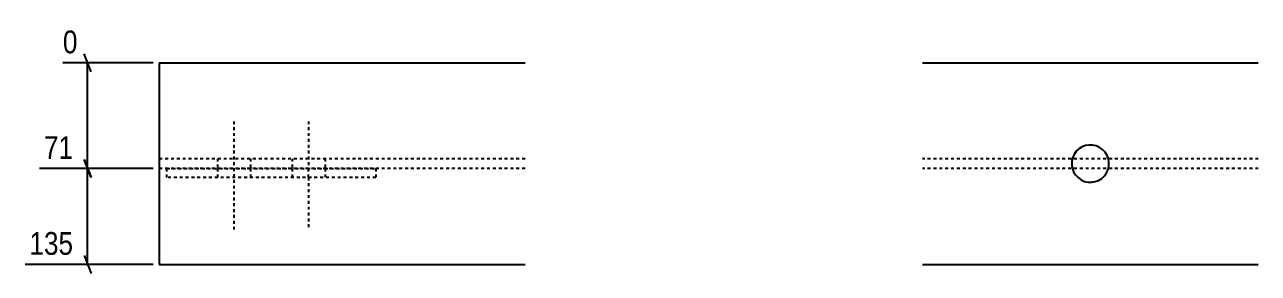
# Model space of a CAD drawing. Header units: millimetres. Extents: x 9 to 27201, y 6 to 1724.
# Drawn here: x 12101 to 12928, y 30 to 196 of the extents above; entities that cross this region are included whole.
import ezdxf

# ---------------------------------------------------------------- set-up
doc = ezdxf.new("R2010")
doc.units = ezdxf.units.MM
doc.linetypes.add('DXK_LINE_DOT2', pattern=[3.9198, 1.9599, -1.9599])
doc.layers.add('MÅLSÆTNING', color=7, linetype='Continuous')
doc.layers.add('STÅL', color=7, linetype='Continuous')
doc.styles.add('Arial Narrow', font='ARIALN.TTF', dxfattribs={"height": 0.2})

msp = doc.modelspace()

# ---------------------------------------------------------------- linework, layer by layer
at = {"layer": 'MÅLSÆTNING', "color": 7, "linetype": 'Continuous'}
for p, q in [((12145.91, 164.6), (12141.11, 176.6)), ((12187.51, 170.6), (12126.96, 170.6)), ((12143.51, 99.82), (12143.51, 170.6)), ((12187.51, 99.82), (12111.38, 99.82)), ((12187.51, 99.82), (12111.38, 99.82)), ((12141.11, 105.82), (12145.91, 93.82)), ((12145.91, 93.82), (12141.11, 105.82)), ((12143.51, 35.6), (12143.51, 99.82)), ((12141.11, 41.6), (12145.91, 29.6)), ((12187.51, 35.6), (12101.63, 35.6))]:
    msp.add_line(p, q, dxfattribs=at)
at = {"layer": 'STÅL', "color": 2, "linetype": 'Continuous'}
for p, q in [((12191.51, 170.6), (12191.51, 35.6)), ((12191.51, 170.6), (12436.51, 170.6)), ((12702.62, 170.6), (12927.62, 170.6)), ((12191.51, 35.6), (12436.51, 35.6)), ((12702.62, 35.6), (12927.62, 35.6))]:
    msp.add_line(p, q, dxfattribs=at)
at = {"layer": 'STÅL', "color": 96, "linetype": 'DXK_LINE_DOT2'}
for p, q in [((12241.51, 131.41), (12241.51, 58.41)), ((12291.51, 131.41), (12291.51, 99.82)), ((12230.51, 106.4), (12230.51, 99.8)), ((12230.51, 99.8), (12230.51, 93.82)), ((12252.51, 106.4), (12252.51, 99.8)), ((12252.51, 99.8), (12252.51, 93.82)), ((12280.51, 106.4), (12280.51, 99.8)), ((12280.51, 99.8), (12280.51, 93.82)), ((12302.51, 106.4), (12302.51, 99.8)), ((12302.51, 99.8), (12302.51, 93.82)), ((12291.51, 93.82), (12291.51, 58.41))]:
    msp.add_line(p, q, dxfattribs=at)
at = {"layer": 'STÅL', "color": 7, "linetype": 'DXK_LINE_DOT2'}
for p, q in [((12436.51, 106.4), (12191.51, 106.4)), ((12436.51, 99.8), (12191.51, 99.8)), ((12196.51, 93.82), (12196.51, 99.82)), ((12196.51, 99.82), (12336.51, 99.82)), ((12291.51, 93.82), (12291.51, 99.82)), ((12336.51, 99.82), (12336.51, 93.82)), ((12927.62, 106.4), (12702.62, 106.4)), ((12927.62, 99.8), (12702.62, 99.8)), ((12336.51, 93.82), (12196.51, 93.82))]:
    msp.add_line(p, q, dxfattribs=at)
at = {"layer": 'STÅL', "color": 2, "linetype": 'Continuous'}
for start, end in [(150.37374, 330.37374), (330.37374, 150.37374)]:
    msp.add_arc((12815.12, 103.1), 12.5, start, end, dxfattribs=at)

# ---------------------------------------------------------------- next in the draw order: wipeouts: each hides what was drawn before it
at = {"color": 0, "linetype": 'Continuous'}
for points in [[(12139.91, 173.8), (12139.91, 196.2), (12123.76, 196.2), (12123.76, 173.8)], [(12137, 103.02), (12137, 125.42), (12111.1, 125.42), (12111.1, 103.02)], [(12137, 38.8), (12137, 61.2), (12101.35, 61.2), (12101.35, 38.8)]]:
    msp.add_wipeout(points, dxfattribs=at).dxf.layer = 'MÅLSÆTNING'

# ---------------------------------------------------------------- next in the draw order: texts
at = {"layer": 'MÅLSÆTNING', "color": 3, "linetype": 'Continuous', "style": 'Arial Narrow'}
for s, height, p in [('0', 15.27, (12126.96, 177)), ('71', 15.271, (12114.3, 106.22)), ('135', 15.271, (12104.55, 42))]:
    msp.add_text(s, height=height, dxfattribs=at).set_placement(p)

doc.saveas('drawing.dxf')
